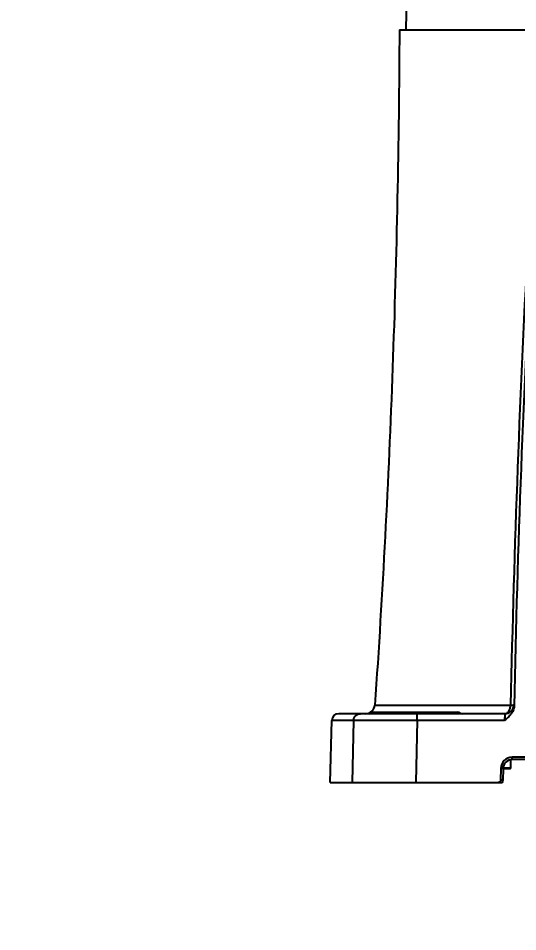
# Model space of a CAD drawing. Header units: millimetres. Extents: x 5828 to 6704, y 123 to 421.
# Drawn here: x 6421.48 to 6428.73, y 231.23 to 244.49 of the extents above; entities that cross this region are included whole.
import ezdxf

# ---------------------------------------------------------------- set-up
doc = ezdxf.new("R2010")
doc.units = ezdxf.units.MM
doc.layers.add('外形图', color=7, linetype='Continuous')
doc.layers.add('尺寸标注', color=7, linetype='Continuous')
doc.styles.add('微软雅黑', font='msyh.ttc', dxfattribs={"height": 1.5})
doc.dimstyles.new('尺寸标注_1_15比例', dxfattribs={"dimtxt": 1.5, "dimasz": 1.25, "dimexe": 0.5, "dimexo": 0.4, "dimgap": 0.5, "dimtad": 1, "dimdec": 1, "dimlfac": 15, "dimdsep": 46, "dimtxsty": '微软雅黑', "dimcen": 0.09, "dimadec": 0, "dimazin": 0, "dimtp": 0.01, "dimtm": 0.01, "dimtfac": 1, "dimtdec": 1, "dimtofl": 0, "dimtmove": 0, "dimatfit": 3, "dimfxl": 1, "dimtolj": 1, "dimarcsym": 0})

# ---------------------------------------------------------------- blocks, each defined once
blk = doc.blocks.new('*D782')
at = {"layer": 'Defpoints', "color": 0}
for p in [(6420.543, 277.976), (6438.783, 233.395), (6456.604, 233.395)]:
    blk.add_point(p, dxfattribs=at)
at = {"layer": '尺寸标注', "color": 0, "lineweight": -2}
for p, q in [((6420.943, 277.976), (6457.104, 277.976)), ((6456.604, 276.726), (6456.604, 234.645)), ((6439.183, 233.395), (6457.104, 233.395))]:
    blk.add_line(p, q, dxfattribs=at)
at = {"layer": '尺寸标注', "color": 0}
for points in [[(6456.813, 276.726), (6456.396, 276.726), (6456.604, 277.976)], [(6456.396, 234.645), (6456.813, 234.645), (6456.604, 233.395)]]:
    blk.add_solid(points, dxfattribs=at)
at = {"layer": '尺寸标注', "color": 0, "insert": (6455.329, 255.685), "char_height": 1.5, "attachment_point": 5, "rotation": 90, "style": '微软雅黑'}
blk.add_mtext('\\A1;\\A1;668.8', dxfattribs=at)
blk = doc.blocks.new('*D783')
at = {"layer": 'Defpoints', "color": 0}
for p in [(6407.183, 274.062), (6431.85, 233.491), (6431.85, 229.363)]:
    blk.add_point(p, dxfattribs=at)
at = {"layer": '尺寸标注', "color": 0, "lineweight": -2}
for p, q in [((6407.183, 273.662), (6407.183, 228.863)), ((6431.85, 233.091), (6431.85, 228.863)), ((6408.433, 229.363), (6430.6, 229.363))]:
    blk.add_line(p, q, dxfattribs=at)
at = {"layer": '尺寸标注', "color": 0}
for points in [[(6408.433, 229.571), (6408.433, 229.154), (6407.183, 229.363)], [(6430.6, 229.154), (6430.6, 229.571), (6431.85, 229.363)]]:
    blk.add_solid(points, dxfattribs=at)
at = {"layer": '尺寸标注', "color": 0, "insert": (6419.517, 230.638), "char_height": 1.5, "attachment_point": 5, "style": '微软雅黑'}
blk.add_mtext('\\A1;370', dxfattribs=at)

msp = doc.modelspace()

# ---------------------------------------------------------------- linework, layer by layer
at = {"layer": '外形图', "color": 7, "linetype": 'Continuous'}
for p, q in [((6427.1148, 244.3282), (6427.1259, 244.9616)), ((6427.0148, 244.3282), (6437.2182, 244.3282)), ((6426.6585, 234.519), (6428.6301, 234.519)), ((6428.6802, 234.5246), (6428.6804, 234.5247)), ((6428.6804, 234.5247), (6428.6806, 234.5249)), ((6426.0108, 233.3949), (6426.0344, 234.2975)), ((6426.3505, 234.2975), (6426.0344, 234.2975)), ((6428.5476, 234.3949), (6426.1344, 234.3949)), ((6426.3505, 234.2975), (6426.3299, 233.3949)), ((6426.6044, 234.4049), (6427.8953, 234.4049)), ((6426.6395, 234.4149), (6427.8602, 234.4149)), ((6427.275, 234.2975), (6427.2543, 233.3949)), ((6427.275, 234.2975), (6427.275, 234.3949)), ((6428.5431, 234.2975), (6427.275, 234.2975)), ((6428.5476, 234.3949), (6428.5431, 234.2975)), ((6428.5463, 234.3665), (6428.5457, 234.355)), ((6435.0466, 233.7624), (6428.6531, 233.7624)), ((6428.6531, 233.7282), (6428.6531, 233.7624)), ((6428.6303, 233.7262), (6428.6303, 233.6016)), ((6435.0466, 233.7282), (6428.6531, 233.7282)), ((6428.4865, 233.5987), (6428.4835, 233.4285)), ((6428.5198, 233.5972), (6428.5168, 233.4271)), ((6428.6237, 233.5949), (6428.5198, 233.5949)), ((6428.6303, 233.6016), (6428.52, 233.6016)), ((6426.0108, 233.3949), (6427.2544, 233.3949)), ((6428.4502, 233.3949), (6428.5079, 233.3949))]:
    msp.add_line(p, q, dxfattribs=at)
msp.add_lwpolyline([(6428.5457, 234.355), (6428.5454, 234.3486), (6428.5445, 234.3278)], dxfattribs=at)
for centre, radius, start, end in [((6634.5038, 230.2194), 205.9186, 176.884043, 178.803555), ((6624.1049, 230.5632), 195.4641, 176.819405, 178.844304), ((6426.5254, 234.5282), 0.1333, 270, 356.0485), ((6428.5476, 234.5282), 0.1333, 270, 357.96768), ((6426.1344, 234.2949), 0.1, 90, 178.5), ((6426.5692, 234.4616), 0.0667, 270, 301.78833), ((6426.6395, 234.3482), 0.0667, 90, 121.78833), ((6427.8602, 234.3482), 0.0667, 58.21167, 90), ((6427.9304, 234.4616), 0.0667, 238.21167, 270), ((6428.6531, 233.5958), 0.1667, 89.99895, 179.00102), ((6428.6531, 233.5949), 0.1333, 90, 179), ((6428.6237, 233.6016), 0.00667, 270, 0), ((6428.4502, 233.4282), 0.0667, 329.99998, 359)]:
    msp.add_arc(centre, radius, start, end, dxfattribs=at)
for points, knots in [([(6427.0148, 244.3282), (6427.0111, 243.5089), (6426.991, 241.8717), (6426.9222, 239.4179), (6426.8139, 236.9671), (6426.7148, 235.3349), (6426.6585, 234.519)], [0, 0, 0, 0, 0.2503752, 0.5003189, 0.7501022, 1, 1, 1, 1]), ([(6428.6805, 234.5055), (6428.6803, 234.4948), (6428.6777, 234.4734), (6428.6682, 234.4425), (6428.6539, 234.4135), (6428.6298, 234.3778), (6428.5926, 234.3387), (6428.5596, 234.3112), (6428.5431, 234.2975)], [0, 0, 0, 0, 0.124918, 0.2498735, 0.3748677, 0.4998992, 0.7498234, 1, 1, 1, 1]), ([(6428.5476, 234.3949), (6428.5528, 234.3949), (6428.5635, 234.3966), (6428.5787, 234.4038), (6428.5926, 234.4154), (6428.6048, 234.4309), (6428.615, 234.4497), (6428.6257, 234.4789), (6428.6294, 234.5028), (6428.6301, 234.519)], [0, 0, 0, 0, 0.0960739, 0.197201, 0.3071138, 0.427672, 0.5589933, 0.699834, 1, 1, 1, 1]), ([(6428.6301, 234.519), (6428.6362, 234.5193), (6428.645, 234.5197), (6428.656, 234.5204), (6428.6628, 234.5211), (6428.6686, 234.5217), (6428.6733, 234.5225), (6428.6769, 234.5232), (6428.6788, 234.5239), (6428.6796, 234.5242)], [0, 0, 0, 0, 0.3683498, 0.5259356, 0.6638893, 0.7810338, 0.8764306, 0.9494535, 1, 1, 1, 1]), ([(6428.6796, 234.5242), (6428.6797, 234.5242), (6428.6799, 234.5244), (6428.6801, 234.5245), (6428.6802, 234.5246)], [0, 0, 0, 0, 0.2722206, 1, 1, 1, 1]), ([(6428.6806, 234.5249), (6428.6806, 234.5249), (6428.6808, 234.5251), (6428.6809, 234.5253), (6428.6809, 234.5255)], [0, 0, 0, 0, 0.2907802, 1, 1, 1, 1]), ([(6426.3505, 234.2975), (6426.3506, 234.3039), (6426.3522, 234.3168), (6426.3582, 234.3352), (6426.3675, 234.3521), (6426.3799, 234.367), (6426.3949, 234.3791), (6426.412, 234.3881), (6426.4304, 234.3936), (6426.4432, 234.3949), (6426.4495, 234.3949)], [0, 0, 0, 0, 0.1255648, 0.2510369, 0.3763479, 0.5014534, 0.6263391, 0.7510231, 0.8755533, 1, 1, 1, 1]), ([(6427.275, 234.2975), (6427.1657, 234.2978), (6427.0063, 234.2981), (6426.8017, 234.2983), (6426.6679, 234.2984), (6426.5535, 234.2983), (6426.4722, 234.2982), (6426.4195, 234.298), (6426.3902, 234.2979), (6426.3679, 234.2977), (6426.3555, 234.2976), (6426.3505, 234.2975)], [0, 0, 0, 0, 0.35448, 0.5174446, 0.66379, 0.7888143, 0.8885027, 0.9278116, 0.9596572, 0.9837842, 1, 1, 1, 1]), ([(6428.5198, 233.5972), (6428.5198, 233.5972), (6428.5197, 233.5973), (6428.5196, 233.5973), (6428.5194, 233.5974), (6428.519, 233.5974), (6428.5183, 233.5975), (6428.5172, 233.5976), (6428.5158, 233.5977), (6428.5141, 233.5978), (6428.5122, 233.5979), (6428.5091, 233.598), (6428.5048, 233.5982), (6428.4991, 233.5984), (6428.4929, 233.5985), (6428.4886, 233.5986), (6428.4865, 233.5987)], [0, 0, 0, 0, 0.0017582, 0.005584, 0.0117181, 0.0201926, 0.0441353, 0.0772399, 0.1192057, 0.1696367, 0.228052, 0.2938918, 0.4452493, 0.6179014, 0.8052167, 1, 1, 1, 1]), ([(6427.2543, 233.3949), (6427.3537, 233.3949), (6427.5525, 233.3949), (6427.801, 233.3949), (6427.9749, 233.3949), (6428.0743, 233.3949), (6428.1488, 233.3949), (6428.2234, 233.3949), (6428.2979, 233.3948), (6428.3725, 233.395), (6428.4222, 233.3951), (6428.447, 233.3951)], [0, 0, 0, 0, 0.25, 0.5, 0.625, 0.6875, 0.75, 0.8125, 0.875, 0.9375, 1, 1, 1, 1]), ([(6428.4835, 233.4285), (6428.4835, 233.4262), (6428.4829, 233.4216), (6428.4807, 233.4151), (6428.4771, 233.4091), (6428.4732, 233.4048), (6428.4697, 233.402), (6428.4668, 233.4001), (6428.4637, 233.3986), (6428.4605, 233.3973), (6428.4577, 233.3966), (6428.4554, 233.3962), (6428.454, 233.396), (6428.4528, 233.3959), (6428.452, 233.3958), (6428.4511, 233.3958), (6428.4503, 233.3957), (6428.4494, 233.3958), (6428.4485, 233.3959), (6428.4477, 233.3956), (6428.4472, 233.3953), (6428.447, 233.3951)], [0, 0, 0, 0, 0.1248633, 0.2497298, 0.3746029, 0.499484, 0.5620119, 0.6245415, 0.6870724, 0.7496001, 0.8121221, 0.8433926, 0.8746623, 0.8903007, 0.9059396, 0.921557, 0.9371692, 0.952954, 0.9686275, 0.9840995, 1, 1, 1, 1]), ([(6428.5168, 233.4271), (6428.5168, 233.4271), (6428.5168, 233.4271), (6428.5167, 233.4272), (6428.5164, 233.4272), (6428.516, 233.4273), (6428.5153, 233.4274), (6428.5142, 233.4274), (6428.5128, 233.4275), (6428.5111, 233.4276), (6428.5092, 233.4278), (6428.5061, 233.4279), (6428.5018, 233.4281), (6428.4961, 233.4282), (6428.4899, 233.4284), (6428.4857, 233.4285), (6428.4835, 233.4285)], [0, 0, 0, 0, 0.0017582, 0.005584, 0.0117181, 0.0201926, 0.0441353, 0.0772399, 0.1192057, 0.1696367, 0.228052, 0.2938918, 0.4452493, 0.6179014, 0.8052167, 1, 1, 1, 1])]:
    msp.add_open_spline(points, degree=3, knots=knots, dxfattribs=at)

# ---------------------------------------------------------------- dimensions: what is measured, and where the dimension line sits
at = {"layer": '尺寸标注'}
dim = msp.add_linear_dim(base=(6456.6042, 233.3949), p1=(6420.543, 277.9758), p2=(6438.7833, 233.3949), angle=90, text='\\A1;668.8', dimstyle='尺寸标注_1_15比例', override={"dimtxsty": '微软雅黑'}, dxfattribs=at)
dim.commit()
dim.dimension.update_dxf_attribs({"geometry": '*D782', "text_midpoint": (6455.3291, 255.6854)})
dim = msp.add_linear_dim(base=(6431.8498, 229.3627), p1=(6407.1832, 274.0616), p2=(6431.8498, 233.4909), dimstyle='尺寸标注_1_15比例', dxfattribs=at)
dim.commit()
dim.dimension.update_dxf_attribs({"geometry": '*D783', "text_midpoint": (6419.5165, 230.6378)})

doc.saveas('drawing.dxf')
